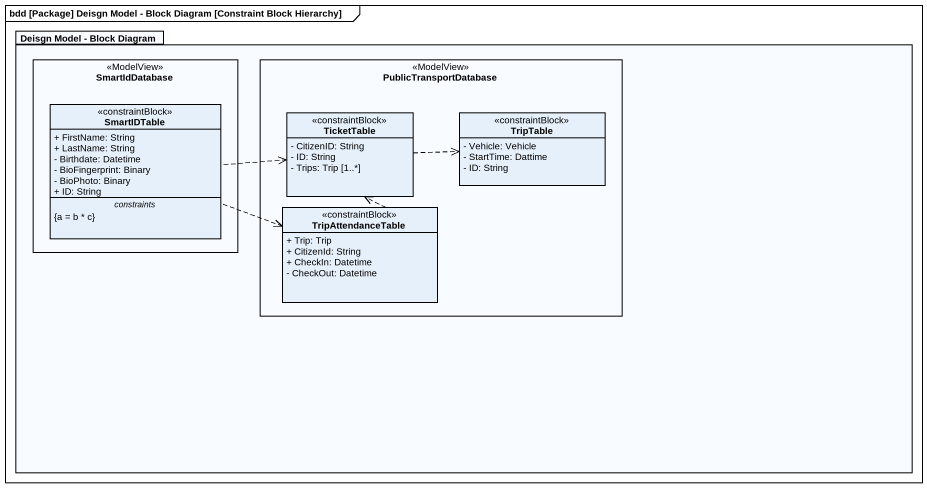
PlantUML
@startuml
mainframe bdd [Package] Deisgn Model - Block Diagram [Constraint Block Hierarchy]
hide circle
hide empty members
skinparam classAttributeIconSize 0
package "Deisgn Model - Block Diagram" as Deisgn_Model_Block_Diagram {
  rectangle SmartIdDatabase <<ModelView>> {
    class SmartIDTable <<constraintBlock>> {
      + FirstName: String
      + LastName: String
      - Birthdate: Datetime
      - BioFingerprint: Binary
      - BioPhoto: Binary
      + ID: String
      -- constraints --
      {a = b * c}
    }
  }
  rectangle PublicTransportDatabase <<ModelView>> {
    class TicketTable <<constraintBlock>> {
      - CitizenID: String
      - ID: String
      - Trips: Trip [1..*]
    }
    class TripTable <<constraintBlock>> {
      - Vehicle: Vehicle
      - StartTime: Dattime
      - ID: String
    }
    class TripAttendanceTable <<constraintBlock>> {
      + Trip: Trip
      + CitizenId: String
      + CheckIn: Datetime
      - CheckOut: Datetime
    }
  }
}
TicketTable <.left. SmartIDTable
TicketTable .right.> TripTable
TripAttendanceTable <.left. SmartIDTable
TripAttendanceTable .up.> TicketTable
@enduml
